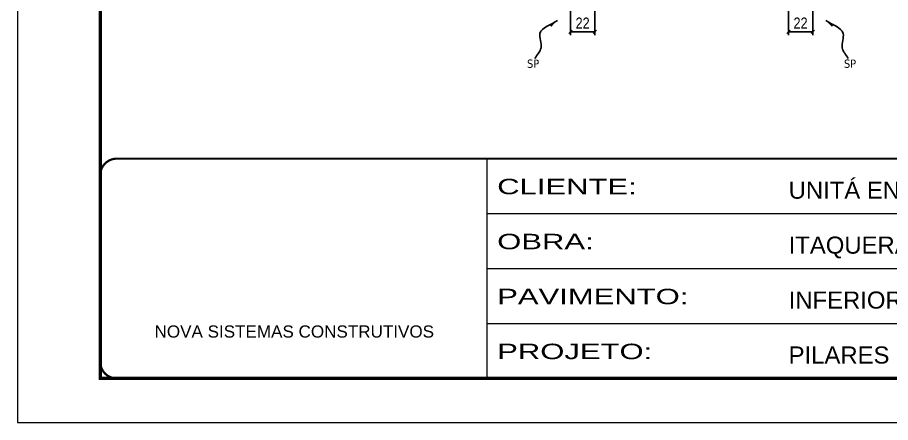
# Model space of a CAD drawing. Extents: x 2282 to 12463, y 760 to 16806.
# Drawn here: x 6068 to 6859, y 13394 to 13761 of the extents above; entities that cross this region are included whole.
import ezdxf

# ---------------------------------------------------------------- set-up
doc = ezdxf.new("R2010")
doc.units = 0
doc.linetypes.add('CONTINUO', pattern=[0])
doc.linetypes.add('DASHED', pattern=[0.75, 0.5, -0.25])
doc.layers.add('COTA', color=241, linetype='Continuous')
doc.layers.add('texto', color=7, linetype='Continuous')
doc.layers.add('Folhas', color=255, linetype='Continuous', lineweight=9)
doc.layers.add('SARRAFO DE PRESSAO', color=251, linetype='DASHED', lineweight=9)
doc.styles.add('ARIAL', font='arial.ttf')
doc.styles.add('COTA TECNICA', font='techl___.ttf', dxfattribs={"height": 10})
doc.styles.get("Standard").update_dxf_attribs({"font": 'arial.ttf'})
doc.styles.add('Tecnologia', font='')
doc.styles.get('Tecnologia').set_extended_font_data('Forgotten Futurist')
doc.dimstyles.new('PAINEL', dxfattribs={"dimtxt": 10, "dimasz": 3, "dimexe": 3, "dimexo": 3, "dimgap": 3, "dimtad": 1, "dimdec": 1, "dimzin": 12, "dimdsep": 46, "dimtxsty": 'COTA TECNICA', "dimblk1": 'OBLIQUE', "dimblk2": 'OBLIQUE', "dimsah": 1, "dimcen": 0.9, "dimclrd": 4, "dimclre": 4, "dimclrt": 240, "dimadec": 1, "dimazin": 3, "dimtfac": 1, "dimtdec": 1, "dimtmove": 0, "dimatfit": 3, "dimfxl": 1, "dimtolj": 1, "dimtzin": 12, "dimarcsym": 0})
doc.dimstyles.get("Standard").update_dxf_attribs({"dimtxt": 0.18, "dimasz": 0.18, "dimexe": 0.18, "dimexo": 0.0625, "dimgap": 0.09, "dimtad": 0, "dimtih": 1, "dimtoh": 1, "dimdec": 4, "dimzin": 0, "dimdsep": 46, "dimtxsty": 'Standard', "dimcen": 0.09, "dimadec": 0, "dimazin": 0, "dimtfac": 1, "dimtdec": 4, "dimtofl": 0, "dimtmove": 0, "dimatfit": 3, "dimfxl": 1, "dimtolj": 1, "dimtzin": 0, "dimarcsym": 0})

# ---------------------------------------------------------------- blocks, each defined once
blk = doc.blocks.new('9999999999')
at = {"color": 30, "linetype": 'CONTINUO'}
for p, q in [((98564.56, 34230.21), (98564.56, 34429.45)), ((98564.56, 34379.64), (99583.98, 34379.64)), ((98564.56, 34329.83), (99487.98, 34329.83)), ((98564.56, 34280.02), (99487.98, 34280.02))]:
    blk.add_line(p, q, dxfattribs=at)
at = {"color": 30, "linetype": 'CONTINUO', "const_width": 2}
blk.add_lwpolyline([(99583.98, 34230.21), (99583.98, 34414.45, 0.414214), (99568.98, 34429.45), (98228.98, 34429.45, 0.414214), (98213.98, 34414.45), (98213.98, 34245.21, 0.414214), (98228.98, 34230.21), (99583.98, 34230.21)], format="xyb", dxfattribs=at)
at = {"layer": 'Folhas'}
blk.add_lwpolyline([(98138.98, 34190.21), (99623.98, 34190.21), (99623.98, 35240.21), (98138.98, 35240.21)], close=True, dxfattribs=at)
at = {"layer": 'Folhas', "color": 30, "const_width": 3}
blk.add_lwpolyline([(98213.98, 34230.21), (99583.98, 34230.21), (99583.98, 35200.21), (98213.98, 35200.21)], close=True, dxfattribs=at)
at = {"color": 7, "linetype": 'Continuous', "ltscale": 5, "style": 'ARIAL'}
for s, height, p in [('UNITÁ ENGENHARIA', 15.4829, (98837.68, 34393.13)), ('ITAQUERA III', 15.4829, (98837.68, 34343.32)), ('INFERIOR 1', 15.483, (98837.68, 34293.51)), ('NOVA SISTEMAS CONSTRUTIVOS', 11.0592, (98263.19, 34267.21)), ('PILARES', 15.483, (98837.68, 34243.7))]:
    blk.add_text(s, height=height, dxfattribs=at).set_placement(p)
at = {"layer": 'Folhas', "color": 7, "style": 'Tecnologia', "width": 1.5}
for s, p in [('CLIENTE:', (98573.65, 34397.17)), ('OBRA:', (98573.65, 34347.31)), ('PAVIMENTO:', (98573.65, 34297.5)), ('PROJETO:', (98573.65, 34247.69))]:
    blk.add_text(s, height=14, dxfattribs=at).set_placement(p)
blk = doc.blocks.new('_Oblique')
at = {"color": 0, "linetype": 'ByBlock', "lineweight": -2}
blk.add_line((-0.5, -0.5), (0.5, 0.5), dxfattribs=at)
blk = doc.blocks.new('*D238')
at = {"layer": 'COTA', "color": 4, "linetype": 'ByBlock', "lineweight": -2, "transparency": 16777216}
for p, q in [((6569.42, 13782.07), (6569.42, 13745.15)), ((6591.42, 13782.07), (6591.42, 13745.15)), ((6591.42, 13748.15), (6569.42, 13748.15))]:
    blk.add_line(p, q, dxfattribs=at)
at = {"layer": 'Defpoints', "color": 0, "linetype": 'ByBlock', "transparency": 16777216}
for p in [(6569.42, 13785.07), (6591.42, 13785.07), (6569.42, 13748.15)]:
    blk.add_point(p, dxfattribs=at)
at = {"layer": 'COTA', "color": 4, "linetype": 'ByBlock', "lineweight": -2, "transparency": 16777216, "xscale": 3, "yscale": 3, "zscale": 3, "rotation": 180}
blk.add_blockref('_Oblique', (6569.42, 13748.15), dxfattribs=at)
at = {"layer": 'COTA', "color": 4, "linetype": 'ByBlock', "lineweight": -2, "transparency": 16777216, "xscale": 3, "yscale": 3, "zscale": 3}
blk.add_blockref('_Oblique', (6591.42, 13748.15), dxfattribs=at)
at = {"layer": 'COTA', "color": 240, "linetype": 'ByBlock', "transparency": 16777216, "insert": (6580.42, 13756.15), "char_height": 10, "attachment_point": 5, "style": 'COTA TECNICA'}
blk.add_mtext('\\A1;22', dxfattribs=at)
blk = doc.blocks.new('*D244')
at = {"layer": 'COTA', "color": 4, "linetype": 'ByBlock', "lineweight": -2, "transparency": 16777216}
for p, q in [((6766.88, 13782.07), (6766.88, 13745.15)), ((6788.88, 13782.07), (6788.88, 13745.15)), ((6766.88, 13748.15), (6788.88, 13748.15))]:
    blk.add_line(p, q, dxfattribs=at)
at = {"layer": 'Defpoints', "color": 0, "linetype": 'ByBlock', "transparency": 16777216}
for p in [(6766.88, 13785.07), (6788.88, 13785.07), (6788.88, 13748.15)]:
    blk.add_point(p, dxfattribs=at)
at = {"layer": 'COTA', "color": 4, "linetype": 'ByBlock', "lineweight": -2, "transparency": 16777216, "xscale": 3, "yscale": 3, "zscale": 3, "rotation": 180}
blk.add_blockref('_Oblique', (6766.88, 13748.15), dxfattribs=at)
at = {"layer": 'COTA', "color": 4, "linetype": 'ByBlock', "lineweight": -2, "transparency": 16777216, "xscale": 3, "yscale": 3, "zscale": 3}
blk.add_blockref('_Oblique', (6788.88, 13748.15), dxfattribs=at)
at = {"layer": 'COTA', "color": 240, "linetype": 'ByBlock', "transparency": 16777216, "insert": (6777.88, 13756.15), "char_height": 10, "attachment_point": 5, "style": 'COTA TECNICA'}
blk.add_mtext('\\A1;22', dxfattribs=at)

msp = doc.modelspace()

# ---------------------------------------------------------------- block references
at = {"layer": 'SARRAFO DE PRESSAO', "color": 6, "linetype": 'ByBlock'}
msp.add_blockref('9999999999', (-92070.59, -20796.22), dxfattribs=at)

# ---------------------------------------------------------------- texts
at = {"layer": 'texto', "color": 0, "char_height": 7.5, "attachment_point": 5}
for insert in [(6535.59, 13719.26), (6822.72, 13719.26)]:
    msp.add_mtext('{\\fTahoma|b0|i0|c0|p34;\\C4;SP}', dxfattribs=dict(at, insert=insert))

# ---------------------------------------------------------------- dimensions: what is measured, and where the dimension line sits
at = {"layer": 'COTA', "linetype": 'ByBlock'}
for base, p1, p2, picture, middle in [((6569.42, 13748.15), (6591.42, 13785.07), (6569.42, 13785.07), '*D238', (6580.42, 13756.15)), ((6788.88, 13748.15), (6766.88, 13785.07), (6788.88, 13785.07), '*D244', (6777.88, 13756.15))]:
    dim = msp.add_linear_dim(base=base, p1=p1, p2=p2, dimstyle='PAINEL', override={"dimarcsym": 2}, dxfattribs=at)
    dim.commit()
    dim.dimension.update_dxf_attribs({"geometry": picture, "text_midpoint": middle})

# ---------------------------------------------------------------- leaders
at = {"layer": 'COTA', "path_type": 1}
for points in [[(6557.59, 13758.57), (6541.81, 13746.74), (6542.73, 13733.73), (6537.18, 13723.95)], [(6800.71, 13758.57), (6816.5, 13746.74), (6815.57, 13733.73), (6821.12, 13723.95)]]:
    msp.add_leader(points, dimstyle='Standard', override={"dimasz": 8}, dxfattribs=at)

doc.saveas('drawing.dxf')
